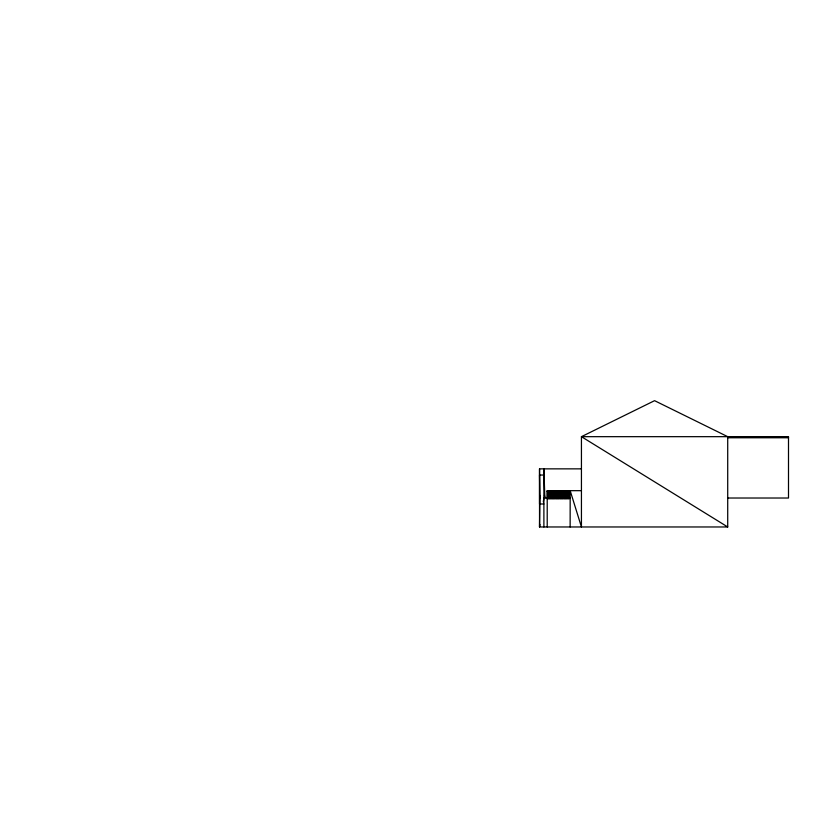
<?xml version="1.0" encoding="UTF-8"?>
<svg xmlns="http://www.w3.org/2000/svg" width="830" height="830" viewBox="0 0 830 830"><rect width="100%" height="100%" fill="white"/><g stroke="black" fill="none" stroke-linecap="round" stroke-linejoin="round"><path stroke-width="1.25" d="M539.905 495.479L539.531 526.967L727.713 526.967L727.713 436.673L654.569 400.672L581.436 436.673L581.436 526.967L570.179 490.675L581.436 490.675M581.436 468.857L539.531 468.857L539.531 503.986L543.889 503.986M539.915 524.446L539.531 526.967L539.531 468.857M543.328 501.797L543.889 498.021L570.075 498.021M727.713 437.503L788.5 437.503M727.713 437.638L788.5 437.638M543.889 475.04L539.531 475.04L539.853 498.021M547.209 490.841L570.137 490.841M547.209 491.256L548.039 491.256L548.039 498.799L547.209 498.799M727.713 498.021L788.5 498.021L788.5 436.673L581.436 436.673L727.713 526.967M544.47 495.479L544.854 498.021L543.889 468.857L543.889 526.967M570.179 490.675L570.137 526.967M547.385 491.256L547.385 498.799M547.209 490.675L547.209 526.967M549.356 491.256L548.703 491.256L548.703 498.799L549.356 498.799L549.356 491.256M550.674 491.256L550.01 491.256L550.01 498.799L550.674 498.799L550.674 491.256M551.981 491.256L551.327 491.256L551.327 498.799L551.981 498.799L551.981 491.256M553.299 491.256L552.635 491.256L552.635 498.799L553.299 498.799L553.299 491.256M554.606 491.256L553.952 491.256L553.952 498.799L554.606 498.799L554.606 491.256M555.924 491.256L555.27 491.256L555.27 498.799L555.924 498.799L555.924 491.256M557.231 491.256L556.577 491.256L556.577 498.799L557.231 498.799L557.231 491.256M558.549 491.256L557.895 491.256L557.895 498.799L558.549 498.799L558.549 491.256M559.866 491.256L559.202 491.256L559.202 498.799L559.866 498.799L559.866 491.256M561.173 491.256L560.52 491.256L560.52 498.799L561.173 498.799L561.173 491.256M562.491 491.256L561.837 491.256L561.837 498.799L562.491 498.799L562.491 491.256M563.798 491.256L563.145 491.256L563.145 498.799L563.798 498.799L563.798 491.256M565.116 491.256L564.462 491.256L564.462 498.799L565.116 498.799L565.116 491.256M566.434 491.256L565.77 491.256L565.77 498.799L566.434 498.799L566.434 491.256M567.782 491.256L567.118 491.256L567.118 498.799L567.782 498.799L567.782 491.256M569.09 491.256L568.436 491.256L568.436 498.799L569.09 498.799L569.09 491.256"/></g></svg>
